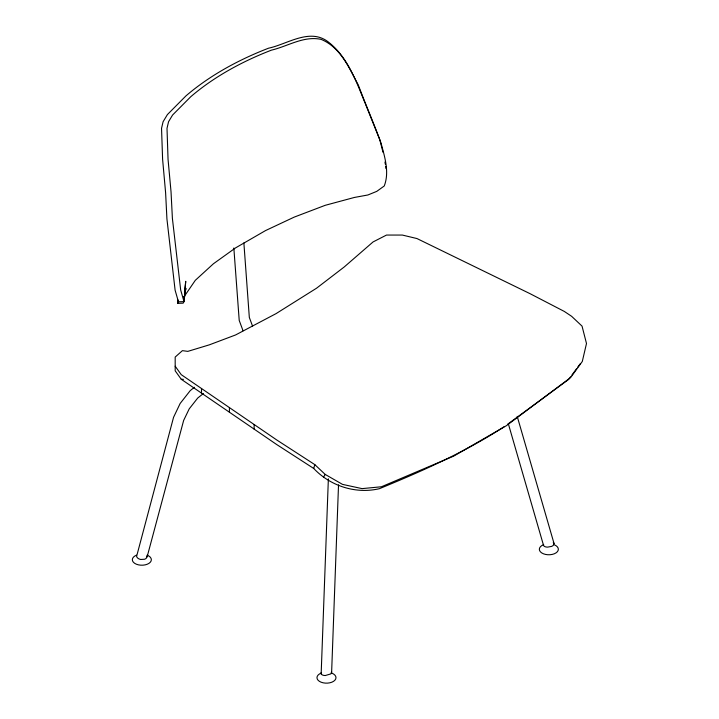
<?xml version="1.0" encoding="UTF-8"?>
<svg xmlns="http://www.w3.org/2000/svg" width="719" height="719" viewBox="0 0 719 719"><rect width="100%" height="100%" fill="white"/><g stroke="black" fill="none" stroke-linecap="round" stroke-linejoin="round"><path stroke-width="1.08" d="M194.391 387.289L190.238 390.615L180.145 403.485L173.558 417.308L136.592 556.434A5.258 3.406 7.7 0 0 140.699 559.481L144.699 559.238L146.209 558.375L147.071 555.787M328.367 478.8L321.159 673.829A5.258 2.561 -6.2 0 0 325.276 675.536L330.776 673.919L331.639 671.843M331.603 672.894L338.523 484.876M517.204 416.364L554.025 543.465L553.181 545.514L551.671 546.386L547.662 547.123A5.177 2.606 -7.5 0 1 543.546 545.424L543.582 544.4M321.159 673.829L321.213 672.777M183.669 298.798L183.929 296.614M184.45 292.238L185.745 281.309L184.01 301.629L183.156 303.166L177.575 303.328L178.024 299.985M183.74 300.003L185.906 288.4L184.531 294.565M183.615 298.682L184.073 296.623M147.036 557.162L183.651 420.426L189.214 408.868L197.689 398.074L203.378 393.527M504.01 426.798C464.905 452.197 422.404 471.017 379.416 488.686C355.752 494.25 330.336 486.053 313.736 468.473L314.796 464.609L276.671 439.92L181.242 374.653L175.184 366.214M183.561 299.877L185.143 295.158L195.307 280.32L213.444 263.747L235.544 247.902L265.563 230.565L294.197 217.12L325.249 205.301L354.377 197.455L367.885 194.984L376.765 191.371L384.252 185.978C389.68 171.949 384.62 156.679 380.962 142.865C373.871 123.344 365.54 104.309 358.242 84.869C348.976 67.712 340.464 47.265 321.078 39.365C303.813 35.626 287.753 46.313 271.467 50.141A306.797 184.621 2.2 0 0 190.706 96.768L172.578 115.031L168.552 121.736L167.006 128.333L168.048 159.303L171.032 191.784L172.398 218.423L180.676 290L184.01 301.629L178.438 301.791L177.575 303.328M323.442 477.2L325.204 474.423L314.796 464.609M570.589 376.801L568.621 379.452L507.65 424.21M571.902 375.03L576.494 368.847M577.806 367.076L580.431 363.544M325.204 474.423L342.496 484.372L362.061 488.623L381.447 486.763L453.626 456.152L506.401 425.684L570.652 377.529L582.3 361.468L586.488 343.511L582.048 326.129L571.641 316.324L564.298 311.426L530.011 293.658L416.975 238.555L402.343 235.059L386.507 235.059L373.053 241.944L344.221 266.974L316.531 288.22L276.042 313.637L235.607 334.946L209.346 344.841L187.821 351.375L182.41 350.647L175.184 357.064L175.184 370.815L181.242 379.264L183.471 379.344M313.736 468.473L276.671 444.522L181.242 379.264M365.647 104.498L379.785 139.747L383.011 152.302M365.216 103.473C356.148 81.157 347.376 56.127 327.343 41.244C309.053 28.167 287.097 44.272 268.573 48.191A312.253 186.796 1.9 0 0 185.942 95.897L167.41 114.573L163.096 121.727L161.541 128.315L162.602 159.267L165.613 192.818L166.925 218.927L175.103 290.161L178.438 301.791M252.594 326.255L249.322 317.421L243.876 242.923M243.04 330.758L239.22 320.458L233.846 248.001M508.387 423.94L543.546 545.424M384.962 161.991L385.312 164.202M385.663 166.404L386.013 168.614M254.122 424.498L254.122 429.099M229.424 407.61L229.424 412.212M201.509 388.512L201.509 393.122M553.253 542.584A5.258 2.597 -6.8 0 1 554.025 543.465M147.125 555.158A9.509 5.491 0 0 1 148.995 563.345A9.509 5.491 0 0 1 134.696 563.345A9.509 5.491 0 0 1 136.556 555.158M331.765 673.101A9.509 5.491 0 0 1 333.625 681.288A9.509 5.491 0 0 1 319.326 681.288A9.509 5.491 0 0 1 321.195 673.101M554.124 544.714A9.509 5.491 0 0 1 555.994 552.902A9.509 5.491 0 0 1 541.695 552.902A9.509 5.491 0 0 1 543.555 544.714"/></g></svg>
